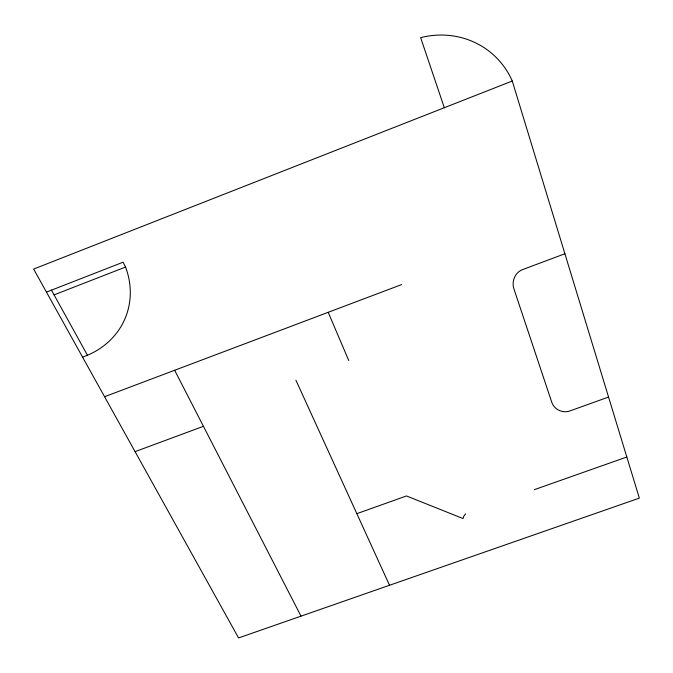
<?xml version="1.0" encoding="UTF-8"?>
<svg xmlns="http://www.w3.org/2000/svg" width="673" height="673" viewBox="0 0 673 673"><rect width="100%" height="100%" fill="white"/><g stroke="black" fill="none" stroke-linecap="round" stroke-linejoin="round"><path stroke-width="1.01" d="M465.632 513.928L463.832 516.107L463.049 518.555L406.475 495.951L356.833 513.667M512.271 81.021L33.65 269.065L238.57 637.928L639.35 498.121L512.271 81.021A84.562 80.087 -46.8 0 0 420.642 37.629L444.315 107.722M46.454 292.107L123.092 262.209L125.557 267.038A85.606 74.846 21.6 0 1 87.456 355.268L82.577 357.136M54.084 294.875L125.557 267.038M104.567 396.717L401.672 284.578M564.899 253.755L522.585 269.604C515.081 272.346 511.32 281.516 513.928 288.902L551.692 402.033C553.963 409.47 562.838 413.71 570.065 410.883L608.552 397.053M135.088 451.65L203.439 426.303M534.438 489.633L626.824 457.009M51.468 290.147L87.456 355.268M174.644 370.268L301.008 616.148M295.91 380.211L389.524 585.266M328.197 312.306L348.757 360.543"/></g></svg>
